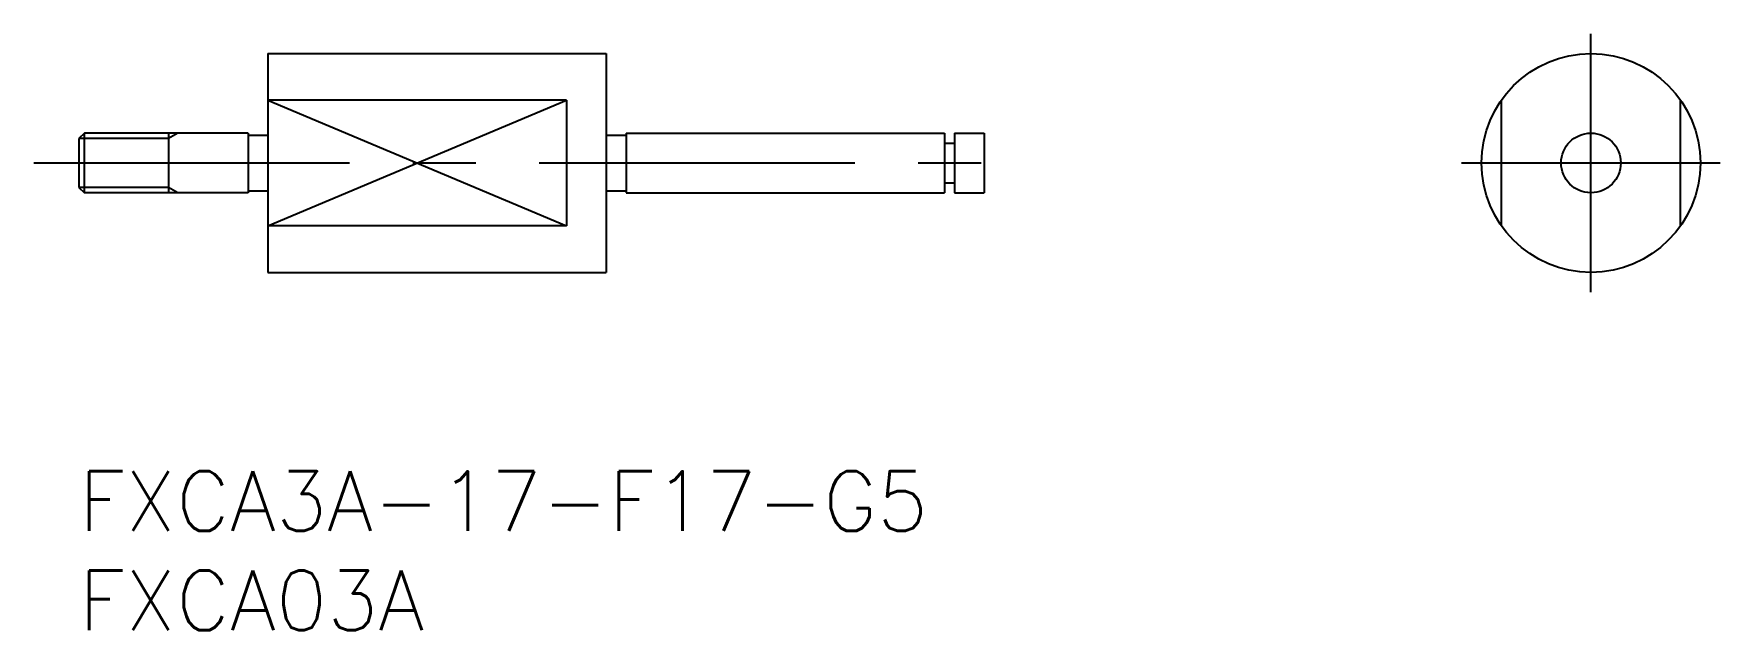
# Model space of a CAD drawing. Extents: x -2.3 to 82.5, y -8 to 22.
import ezdxf

# ---------------------------------------------------------------- set-up
doc = ezdxf.new("R2010")
doc.units = 0
doc.header["$LTSCALE"] = 0.5
doc.linetypes.add('CENTER', pattern=[50.8, 31.75, -6.35, 6.35, -6.35])
doc.linetypes.add('DASHED', pattern=[19.05, 12.7, -6.35])
for name, color, linetype in [('MSM_CENTER', 1, 'CENTER'), ('MSM_CONTINUOUS', 7, 'CONTINUOUS'), ('MSM_DASHED', 4, 'DASHED'), ('MSM_NARROW', 5, 'CONTINUOUS'), ('MSM_PART_NUMBER', 7, 'CONTINUOUS')]:
    doc.layers.add(name, color=color, linetype=linetype)
doc.styles.get("Standard").update_dxf_attribs({"font": 'txt.shx', "height": 3, "bigfont": 'bigfont.shx'})

# ---------------------------------------------------------------- blocks, each defined once
blk = doc.blocks.new('*U3')
at = {"layer": 'MSM_PART_NUMBER'}
blk.add_text('FXCA3A-17-F17-G5', height=3, dxfattribs=at).set_placement((0, -3))
blk = doc.blocks.new('*U4')
at = {"layer": 'MSM_PART_NUMBER'}
blk.add_text('FXCA03A', height=3, dxfattribs=at).set_placement((0, -8))

msp = doc.modelspace()

# ---------------------------------------------------------------- linework, layer by layer
at = {"layer": 'MSM_CENTER'}
for p, q in [((76, 9), (76, 22)), ((-2.275, 15.5), (47.775, 15.5)), ((69.5, 15.5), (82.5, 15.5))]:
    msp.add_line(p, q, dxfattribs=at)
at = {"layer": 'MSM_CONTINUOUS'}
for p, q in [((9.5, 21), (9.5, 10)), ((9.5, 21), (26.5, 21)), ((26.5, 21), (26.5, 10)), ((24.5, 18.662), (9.5, 18.662)), ((24.5, 18.662), (24.5, 12.338)), ((0.27, 17), (0, 16.73)), ((0.27, 14), (0.27, 17)), ((8.5, 17), (0.27, 17)), ((4.5, 17), (4.5, 14)), ((8.5, 17), (8.5, 14)), ((27.5, 17), (43.5, 17)), ((27.5, 17), (27.5, 14)), ((43.5, 17), (43.5, 14)), ((44, 17), (44, 14)), ((44, 17), (45.5, 17)), ((45.5, 17), (45.5, 14)), ((0, 16.73), (0, 14.27)), ((8.5, 16.9), (9.5, 16.9)), ((26.5, 16.9), (27.5, 16.9)), ((43.5, 16.5), (44, 16.5)), ((43.5, 14.5), (44, 14.5)), ((0, 14.27), (0.27, 14)), ((8.5, 14), (0.27, 14)), ((8.5, 14.1), (9.5, 14.1)), ((26.5, 14.1), (27.5, 14.1)), ((27.5, 14), (43.5, 14)), ((44, 14), (45.5, 14)), ((24.5, 12.338), (9.5, 12.338)), ((9.5, 10), (26.5, 10))]:
    msp.add_line(p, q, dxfattribs=at)
for radius in [5.5, 1.5]:
    msp.add_circle((76, 15.5), radius, dxfattribs=at)
at = {"layer": 'MSM_DASHED'}
for p, q in [((71.5, 12.338), (71.5, 18.662)), ((80.5, 12.338), (80.5, 18.662))]:
    msp.add_line(p, q, dxfattribs=at)
at = {"layer": 'MSM_NARROW'}
for p, q in [((9.5, 18.662), (24.5, 12.338)), ((9.5, 12.338), (24.5, 18.662)), ((4.969, 17), (4.5, 16.73)), ((4.5, 16.73), (0, 16.73)), ((4.5, 14.27), (0, 14.27)), ((4.969, 14), (4.5, 14.27))]:
    msp.add_line(p, q, dxfattribs=at)

# ---------------------------------------------------------------- block references
at = {"layer": 'MSM_CONTINUOUS'}
for name in ['*U3', '*U4']:
    msp.add_blockref(name, (0, 0), dxfattribs=at)

doc.saveas('drawing.dxf')
